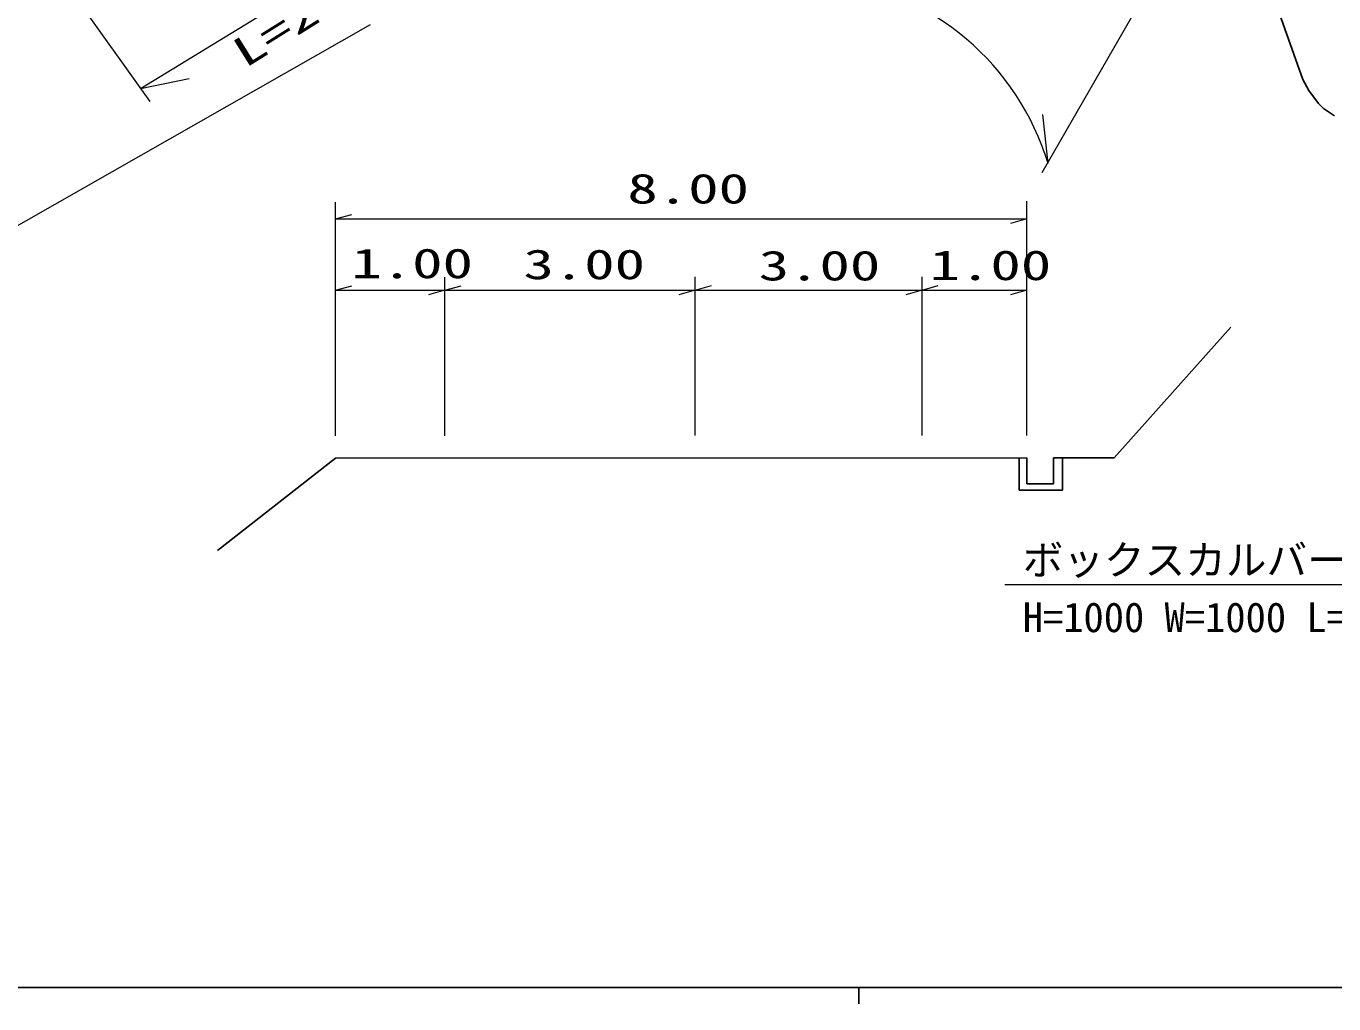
# Model space of a CAD drawing. Units: millimetres, scale not verified. Extents: x 40000 to 680000, y 20000 to 380000.
# Drawn here: x 216761 to 297237, y 204000 to 264140 of the extents above; entities that cross this region are included whole.
import ezdxf
from ezdxf.enums import TextEntityAlignment as Align

# ---------------------------------------------------------------- set-up
doc = ezdxf.new("R2010")
doc.units = ezdxf.units.MM
doc.header["$LTSCALE"] = 1000
for name, color, linetype, lineweight in [('M-BGD', 7, 'Continuous', 25), ('M-STR-HTXT', 7, 'Continuous', 13), ('M-TTL-BAND', 7, 'Continuous', 25)]:
    doc.layers.add(name, color=color, linetype=linetype, lineweight=lineweight)
doc.styles.add('ＭＳ ゴシック', font='')
doc.styles.get('ＭＳ ゴシック').set_extended_font_data('MS Gothic')

msp = doc.modelspace()

# ---------------------------------------------------------------- linework, layer by layer
at = {"layer": 'M-BGD'}
for p, q in [((293886, 264900), (295338, 260861)), ((295338, 260861), (295701, 260187)), ((295701, 260187), (296291, 259376)), ((296291, 259376), (296610, 259074)), ((296610, 259074), (297283, 258634)), ((283709, 237585), (290888, 245628)), ((235808, 237572), (228527, 231892)), ((235808, 237572), (278344, 237584)), ((277862, 237583), (277863, 235604)), ((278344, 237584), (278344, 235991)), ((279981, 237584), (283709, 237585)), ((279981, 235992), (279981, 237584)), ((280546, 235605), (280546, 237584)), ((278344, 235991), (279981, 235992)), ((277863, 235604), (280546, 235605))]:
    msp.add_line(p, q, dxfattribs=at)
at = {"layer": 'M-STR-HTXT'}
for p, q in [((243711, 272460), (223805, 260287)), ((217289, 269452), (224365, 259499)), ((287158, 268803), (279262, 255127)), ((237936, 264231), (196315, 240519)), ((226785, 260891), (223805, 260287)), ((279651, 255686), (279329, 258710)), ((235808, 238947), (235804, 253309)), ((278343, 238959), (278339, 253376)), ((235804, 252279), (236804, 252560)), ((235804, 252279), (278339, 252291)), ((278339, 252291), (277340, 252011)), ((242527, 238949), (242524, 248708)), ((257932, 238953), (257930, 248713)), ((271897, 238957), (271894, 248717)), ((235805, 247892), (236805, 248172)), ((235805, 247892), (242524, 247893)), ((242524, 247893), (241524, 247613)), ((242524, 247893), (243524, 248174)), ((242524, 247893), (257930, 247898)), ((257930, 247898), (256930, 247617)), ((257930, 247898), (258930, 248178)), ((257930, 247898), (271894, 247902)), ((271894, 247902), (270894, 247621)), ((271894, 247902), (272894, 248182)), ((271894, 247902), (278341, 247903)), ((278341, 247903), (277341, 247623)), ((305122, 229773), (276991, 229773))]:
    msp.add_line(p, q, dxfattribs=at)
msp.add_arc((264092, 250958), 16261, 16.90537, 82.30765, dxfattribs=at)
at = {"layer": 'M-TTL-BAND'}
for p, q in [((40000, 205000), (579000, 205000)), ((268000, 205000), (268000, 204000))]:
    msp.add_line(p, q, dxfattribs=at)

# ---------------------------------------------------------------- texts
at = {"layer": 'M-STR-HTXT', "style": 'ＭＳ ゴシック', "width": 1.5}
msp.add_text('L=20.0', height=1833, rotation=32, dxfattribs=at).set_placement((230505, 261044), align=Align.BOTTOM_LEFT)
for s, p in [('8.00', (253762, 252681)), ('1.00', (236775, 248086)), ('3.00', (247364, 248026)), ('3.00', (261842, 247949)), ('1.00', (272363, 247970))]:
    msp.add_text(s, height=1833, dxfattribs=at).set_placement(p, align=Align.BOTTOM_LEFT)
at = {"layer": 'M-STR-HTXT', "style": 'ＭＳ ゴシック'}
for s, p in [('ボックスカルバート', (278089, 229837)), ('H=1000 W=1000 L=55.4', (278089, 226315))]:
    msp.add_text(s, height=1833, dxfattribs=at).set_placement(p, align=Align.BOTTOM_LEFT)

doc.saveas('drawing.dxf')
